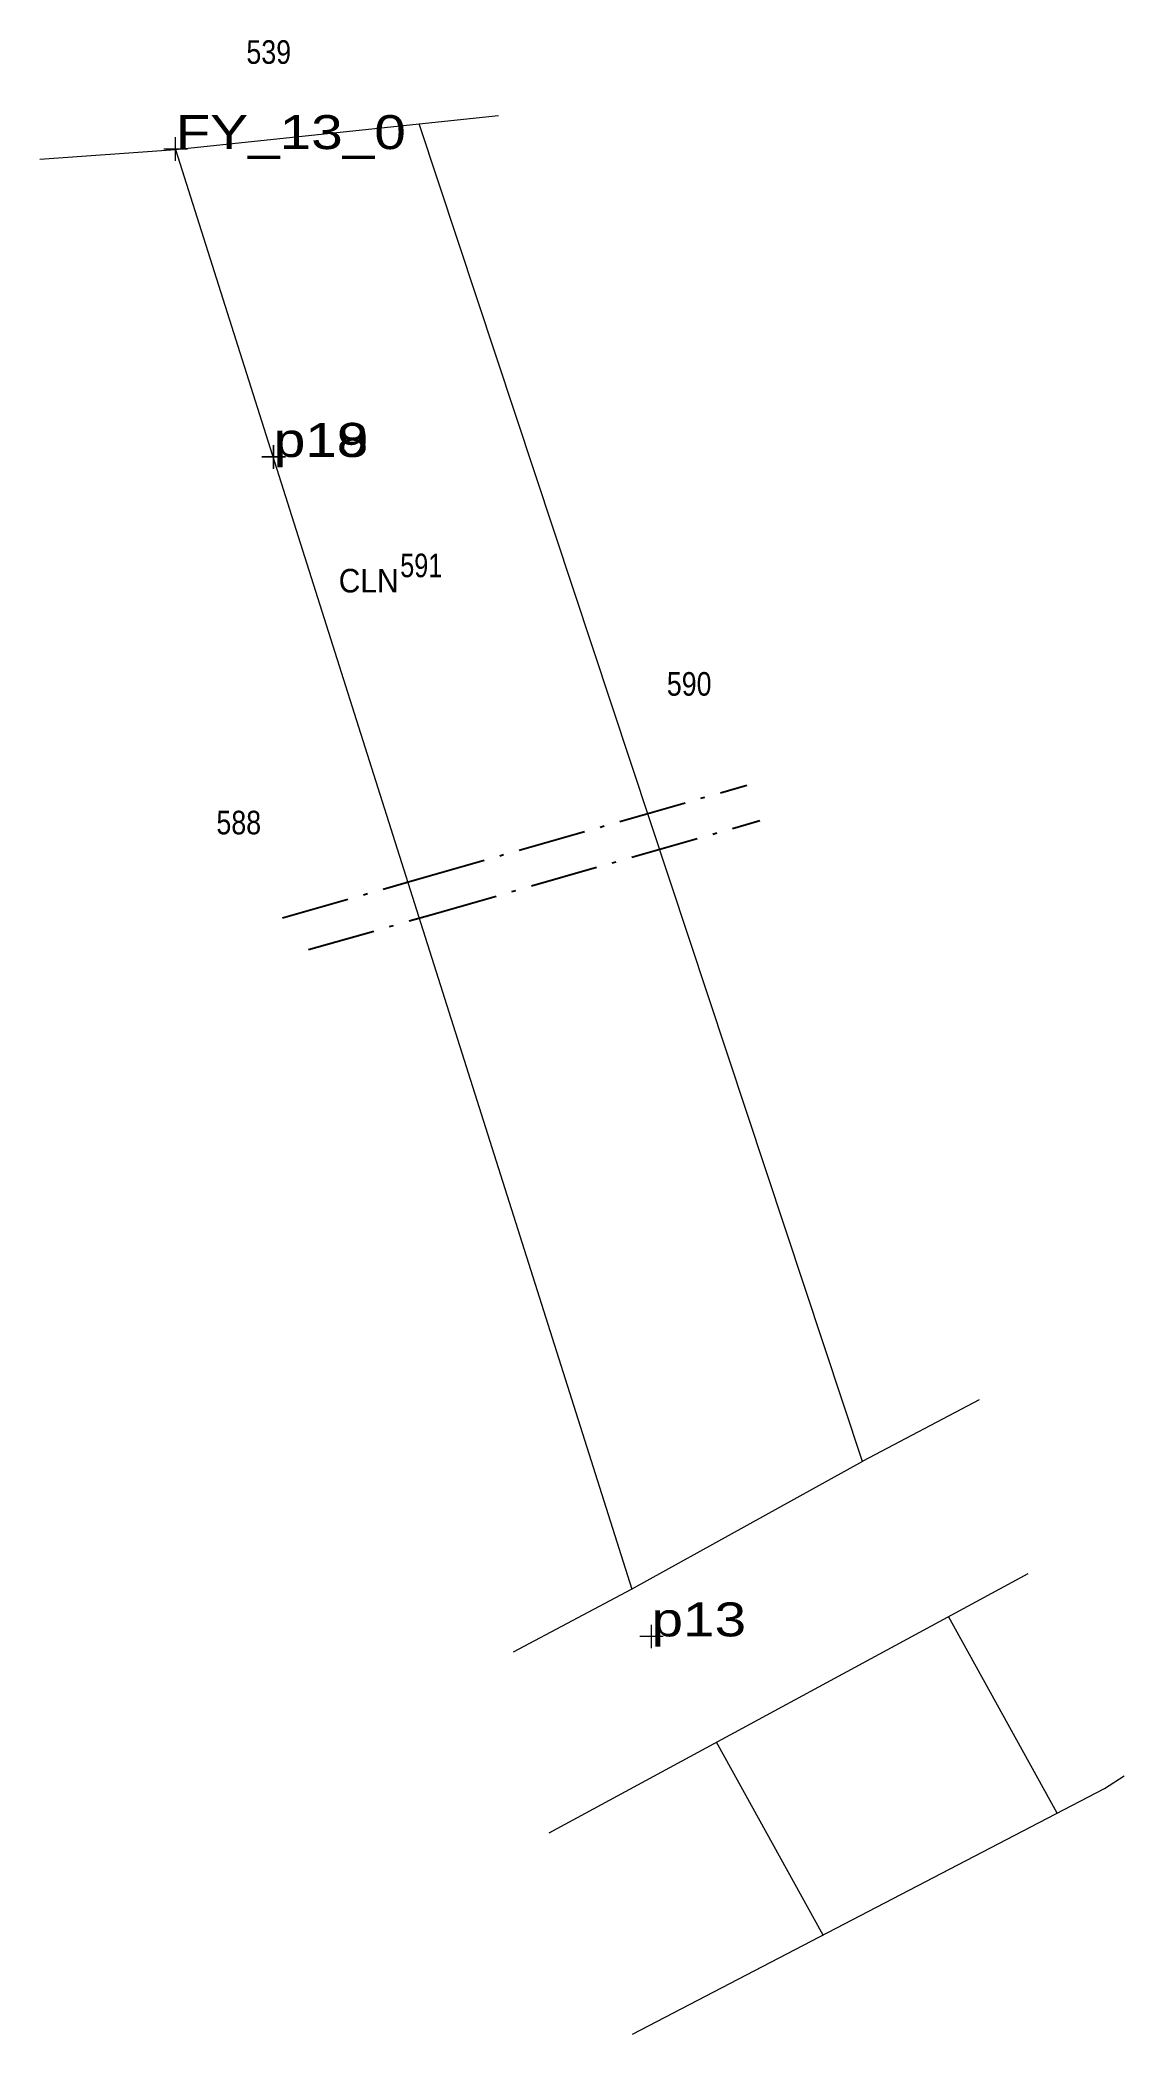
# Model space of a CAD drawing. Header units: metres. Extents: x 545775 to 545832, y 1836797 to 1836902.
import ezdxf
from ezdxf.enums import TextEntityAlignment as Align

# ---------------------------------------------------------------- set-up
doc = ezdxf.new("R2010")
doc.units = ezdxf.units.M
doc.header["$LTSCALE"] = 0.72
doc.linetypes.add('DOT_DASHED', pattern=[7.7, 5, -1.2, 0.3, -1.2])
doc.layers.add('12', color=7, linetype='Continuous')
doc.layers.add('13', color=7, linetype='Continuous')
for name, color, linetype, lineweight in [('15', 7, 'Continuous', 13), ('22', 7, 'Continuous', 13), ('50', 7, 'DOT_DASHED', 25), ('7', 7, 'Continuous', 13)]:
    doc.layers.add(name, color=color, linetype=linetype, lineweight=lineweight)

msp = doc.modelspace()

# ---------------------------------------------------------------- linework, layer by layer
at = {"layer": '15'}
for p, q in [((545781.85, 1836896.63), (545794.78, 1836897.99)), ((545794.78, 1836897.99), (545798.99, 1836898.43)), ((545818.29, 1836827.09), (545794.78, 1836897.99)), ((545781.85, 1836896.63), (545806.05, 1836820.33)), ((545824.48, 1836830.35), (545818.31, 1836827.1)), ((545818.29, 1836827.09), (545806.03, 1836820.31)), ((545806.03, 1836820.31), (545799.76, 1836816.99)), ((545828.62, 1836808.45), (545822.86, 1836818.87)), ((545816.2, 1836801.99), (545810.55, 1836812.21))]:
    msp.add_line(p, q, dxfattribs=at)
msp.add_lwpolyline([(545774.66, 1836896.11), (545781.85, 1836896.63), (545794.78, 1836897.99)], dxfattribs=at)
at = {"layer": '22'}
for p, q in [((545801.68, 1836807.41), (545827.08, 1836821.16)), ((545806.1, 1836796.74), (545831.12, 1836809.75)), ((545831.12, 1836809.75), (545832.17, 1836810.43))]:
    msp.add_line(p, q, dxfattribs=at)
at = {"layer": '50'}
for points in [[(545787.53, 1836855.91), (545794.76, 1836857.97), (545812.16, 1836862.94)], [(545788.91, 1836854.22), (545795.4, 1836856.07), (545812.85, 1836861.06)]]:
    msp.add_lwpolyline(points, dxfattribs=at)
at = {"layer": '7'}
for p, q in [((545782.49, 1836896.65), (545781.24, 1836896.65)), ((545781.86, 1836896.03), (545781.86, 1836897.28)), ((545787.06, 1836879.71), (545787.06, 1836880.96)), ((545787.06, 1836879.71), (545787.06, 1836880.96)), ((545787.07, 1836879.72), (545787.07, 1836880.96)), ((545787.07, 1836879.72), (545787.07, 1836880.96)), ((545787.69, 1836880.34), (545786.44, 1836880.34)), ((545787.69, 1836880.34), (545786.44, 1836880.34)), ((545787.68, 1836880.33), (545786.44, 1836880.33)), ((545787.68, 1836880.33), (545786.44, 1836880.33)), ((545807.1, 1836817.19), (545807.1, 1836818.44)), ((545807.1, 1836817.19), (545807.1, 1836818.44)), ((545807.72, 1836817.82), (545806.48, 1836817.82)), ((545807.72, 1836817.82), (545806.48, 1836817.82))]:
    msp.add_line(p, q, dxfattribs=at)

# ---------------------------------------------------------------- texts
at = {"layer": '12', "width": 1.25}
for s, p in [('FY_13_0', (545781.86, 1836896.65)), ('p18', (545787.06, 1836880.33)), ('p18', (545787.06, 1836880.33)), ('p19', (545787.07, 1836880.34)), ('p19', (545787.07, 1836880.34)), ('p13', (545807.1, 1836817.82)), ('p13', (545807.1, 1836817.82))]:
    msp.add_text(s, height=1.8, dxfattribs=at).set_placement(p)
at = {"layer": '13'}
for s, width, p in [('539', 0.85, (545786.8, 1836901.17)), ('591', 0.8, (545794.89, 1836873.96)), ('CLN', 0.95, (545792.1, 1836873.15)), ('590', 0.85, (545809.1, 1836867.68)), ('588', 0.85, (545785.21, 1836860.33))]:
    msp.add_text(s, height=1.25, dxfattribs=dict(at, width=width)).set_placement(p, align=Align.CENTER)

doc.saveas('drawing.dxf')
